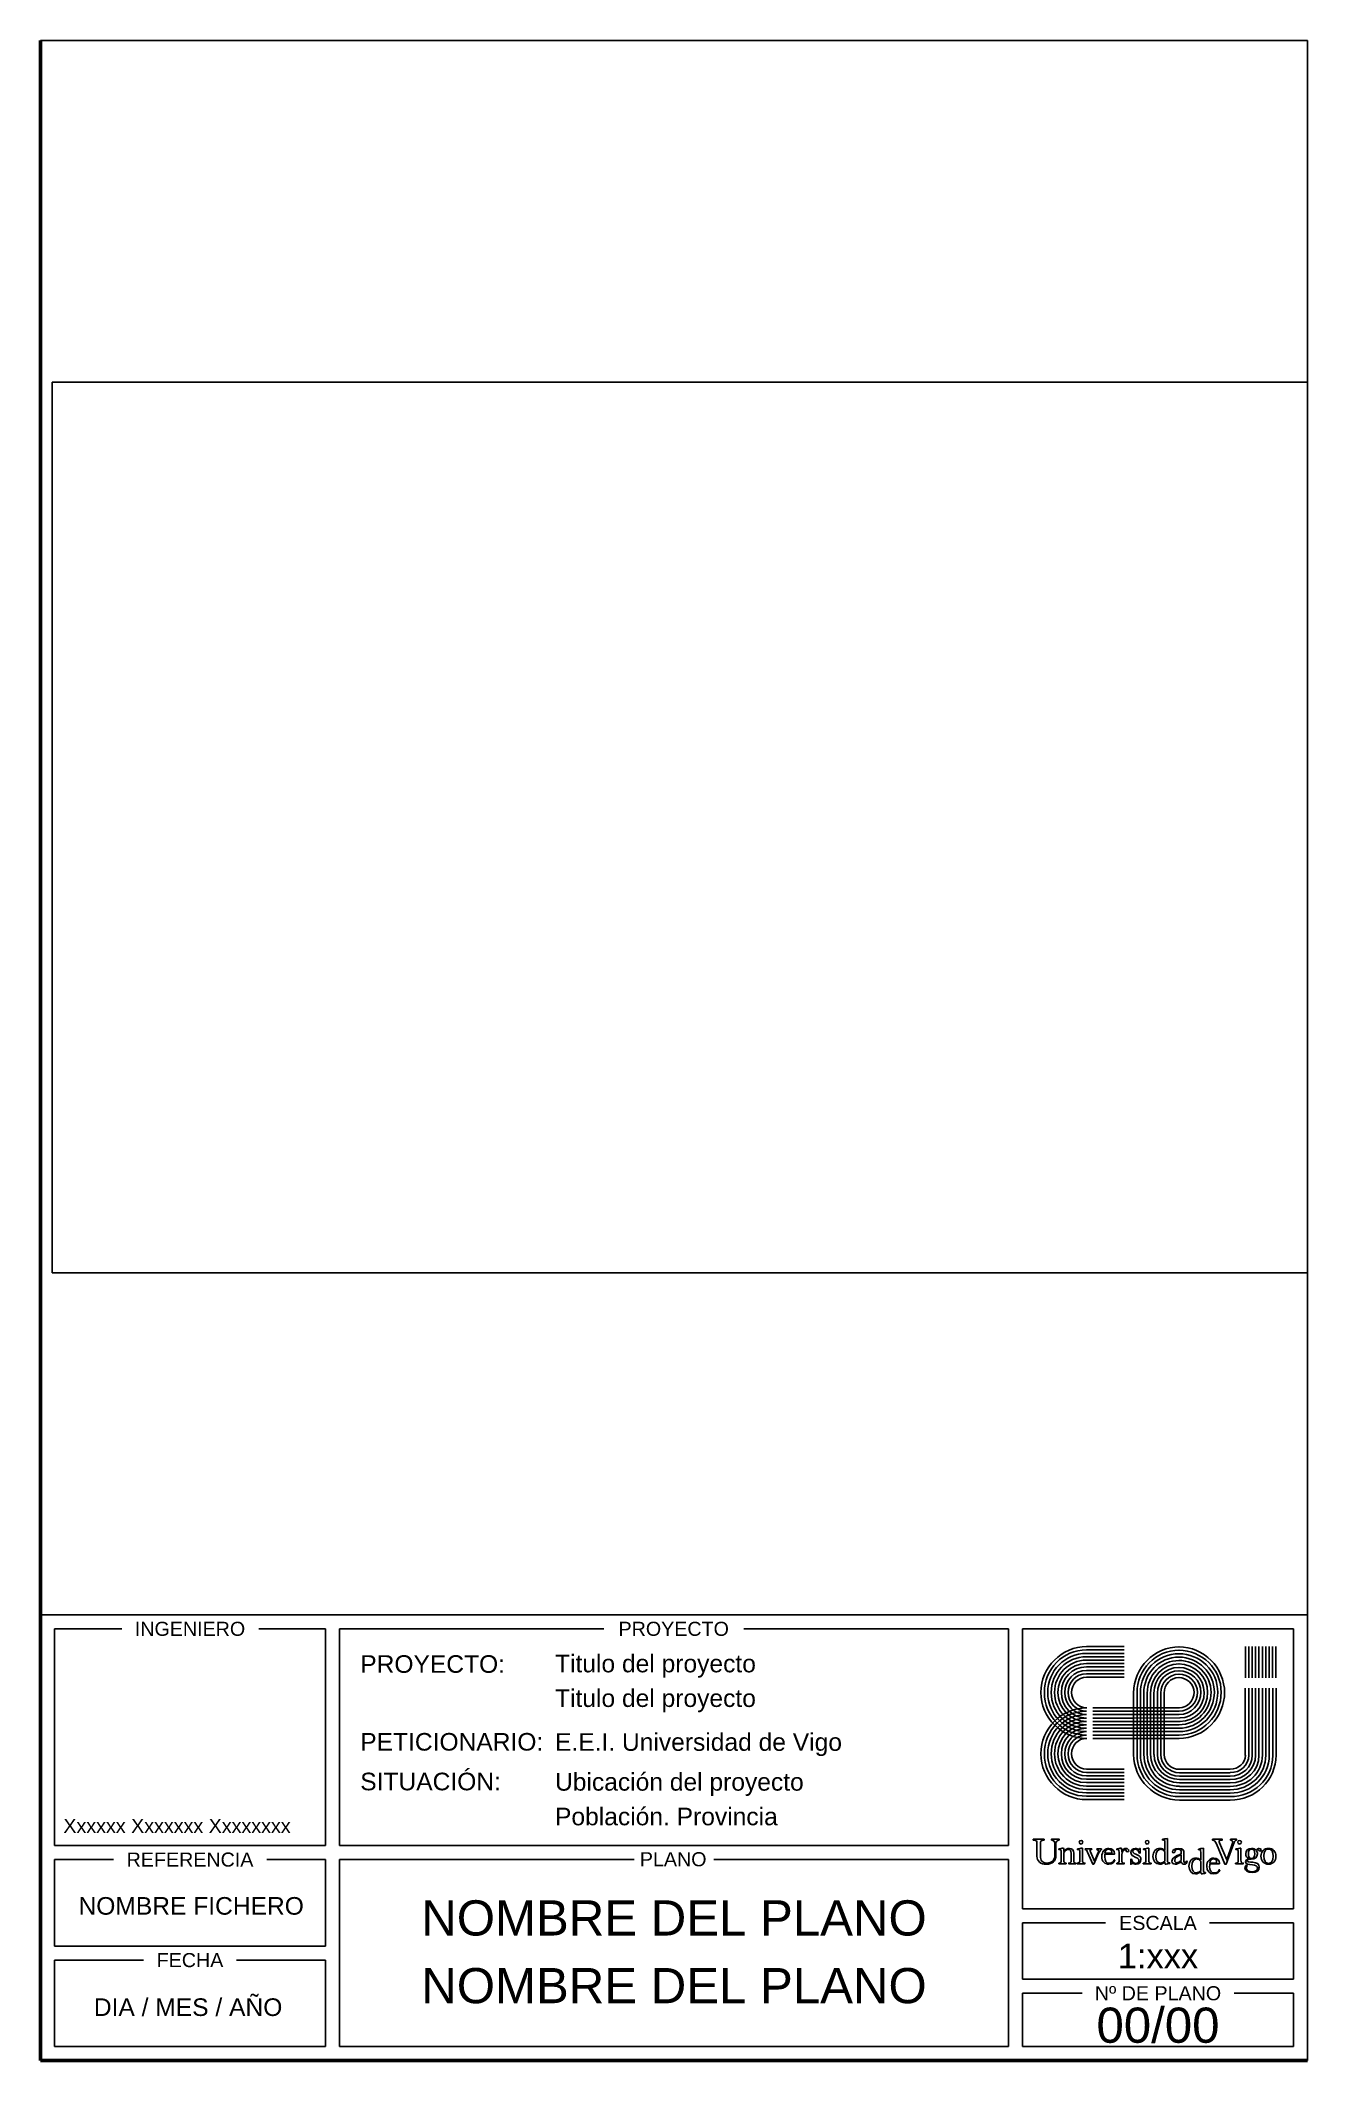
# Paper-space layout 'A4_PDF' of a CAD drawing. Header units: millimetres. Extents: x 24 to 204, y 4 to 291.
# The model-space entities are those that its viewports show. They can reach past a viewport. Long polylines and large blocks are cut down to what shows.
import ezdxf
from ezdxf.enums import TextEntityAlignment as Align

# ---------------------------------------------------------------- set-up
doc = ezdxf.new("R2010")
doc.units = ezdxf.units.MM
doc.header["$LTSCALE"] = 0.05
doc.linetypes.add('CONTINUA', pattern=[0])
for name, color, linetype, lineweight in [('Borde Formato', 7, 'Continuous', 50), ('Cajetin.Lineas', 7, 'CONTINUA', 25), ('Cajetin.Textos', 7, 'CONTINUA', 25), ('Cajetin.Titulos', 7, 'CONTINUA', 25), ('Ventana grafica 1', 7, 'Continuous', 25)]:
    doc.layers.add(name, color=color, linetype=linetype, lineweight=lineweight)
doc.styles.get("Standard").update_dxf_attribs({"font": 'arial.ttf'})
picture_1 = doc.add_image_def('image1.png', size_in_pixel=(1678, 1182))

msp = doc.modelspace()

# ---------------------------------------------------------------- pictures from other files: only their frames are drawn
at = {"layer": 'Ventana grafica 1'}
image = msp.add_image(picture_1, insert=(0, 0), size_in_units=(444.03, 312.78), dxfattribs=at)
image.dxf.flags = 7

psp = doc.layouts.new('A4_PDF')

# ---------------------------------------------------------------- linework, layer by layer
at = {"color": 7}
for points in [[(172.79, 63.02), (178.14, 63.02)], [(172.79, 62.54), (178.14, 62.54)], [(172.79, 62.05), (178.14, 62.05)], [(172.79, 61.57), (178.14, 61.57)], [(172.79, 61.09), (178.14, 61.09)], [(172.79, 60.6), (178.14, 60.6)], [(195.36, 58.57), (195.36, 63.02)], [(195.85, 58.57), (195.85, 63.02)], [(196.33, 58.57), (196.33, 63.02)], [(196.81, 58.57), (196.81, 63.02)], [(197.29, 58.57), (197.29, 63.02)], [(197.78, 58.57), (197.78, 63.02)], [(198.26, 58.57), (198.26, 63.02)], [(198.74, 58.57), (198.74, 63.02)], [(199.22, 58.57), (199.22, 63.02)], [(199.71, 58.57), (199.71, 63.02)], [(172.79, 60.12), (178.14, 60.12)], [(172.79, 59.64), (178.14, 59.64)], [(172.79, 59.15), (178.14, 59.15)], [(172.79, 58.67), (178.14, 58.67)], [(179.49, 56.55), (179.49, 47.69)], [(179.97, 56.55), (179.97, 47.69)], [(180.45, 56.55), (180.45, 47.69)], [(180.93, 56.55), (180.93, 47.69)], [(181.42, 56.55), (181.42, 47.69)], [(181.9, 56.55), (181.9, 47.69)], [(182.38, 56.55), (182.38, 47.69)], [(182.87, 56.55), (182.86, 47.69)], [(183.35, 56.55), (183.35, 47.69)], [(183.83, 56.55), (183.83, 47.69)], [(195.35, 57.12), (195.35, 47.56)], [(195.84, 57.12), (195.84, 47.56)], [(196.32, 57.12), (196.32, 47.56)], [(196.81, 57.12), (196.81, 47.56)], [(197.29, 57.12), (197.29, 47.56)], [(197.78, 57.12), (197.78, 47.56)], [(198.27, 57.12), (198.27, 47.56)], [(198.75, 57.12), (198.75, 47.56)], [(199.24, 57.12), (199.24, 47.46)], [(199.72, 57.12), (199.72, 47.56)], [(173.71, 54.32), (179.48, 54.32)], [(173.71, 53.84), (179.48, 53.84)], [(173.71, 53.35), (179.48, 53.35)], [(173.71, 52.87), (179.48, 52.87)], [(173.71, 52.39), (179.48, 52.39)], [(173.71, 51.91), (179.48, 51.91)], [(179.48, 54.33), (186, 54.33)], [(179.48, 53.84), (185.96, 53.84)], [(179.48, 53.36), (185.96, 53.36)], [(179.48, 52.87), (186.08, 52.88)], [(179.48, 52.39), (186.08, 52.39)], [(179.48, 51.91), (185.96, 51.91)], [(173.71, 51.42), (179.48, 51.42)], [(173.71, 50.93), (179.48, 50.93)], [(173.71, 50.45), (179.48, 50.45)], [(173.71, 49.97), (179.48, 49.97)], [(179.48, 51.42), (185.96, 51.42)], [(179.48, 50.93), (185.96, 50.93)], [(179.48, 50.45), (185.96, 50.45)], [(179.48, 49.97), (185.96, 49.97)], [(172.79, 45.62), (178.14, 45.62)], [(172.79, 45.14), (178.14, 45.14)], [(172.79, 44.65), (178.14, 44.65)], [(172.79, 44.17), (178.14, 44.17)], [(172.79, 43.69), (178.14, 43.69)], [(172.79, 43.2), (178.14, 43.2)], [(186, 45.58), (193.2, 45.58)], [(186, 45.1), (193.2, 45.1)], [(186, 44.61), (193.2, 44.61)], [(186, 44.13), (193.2, 44.13)], [(186, 43.65), (193.2, 43.65)], [(186, 43.16), (193.2, 43.16)], [(172.79, 42.72), (178.14, 42.72)], [(172.79, 42.24), (178.14, 42.24)], [(172.79, 41.76), (178.14, 41.76)], [(172.79, 41.27), (178.14, 41.27)], [(186, 42.67), (193.2, 42.67)], [(186, 42.19), (193.2, 42.19)], [(186, 41.71), (193.2, 41.71)], [(186, 41.22), (193.2, 41.22)], [(165.24, 35.64), (165.24, 35.51)], [(166.78, 35.51), (166.78, 35.64), (165.24, 35.64), (165.24, 35.64)], [(165.76, 35.02), (165.76, 33.23)], [(166.26, 33.29), (166.26, 35.02)], [(168.92, 35.51), (168.92, 35.64), (167.81, 35.64), (167.81, 35.51)], [(168.3, 35.02), (168.3, 33.38)], [(168.45, 33.38), (168.45, 35.02)], [(183.59, 35.64), (183.59, 35.54), (183.66, 35.54)], [(183.92, 35.2), (183.92, 34.05)], [(184.3, 32.67), (184.3, 35.77)], [(190.67, 35.64), (190.67, 35.52), (190.69, 35.52)], [(191.9, 35.52), (192.07, 35.52), (192.07, 35.64), (190.67, 35.64), (190.67, 35.64)], [(191.24, 34.99), (192.45, 32.1), (192.63, 32.1), (193.66, 34.97)], [(193.49, 34.95), (192.71, 32.71), (191.69, 35.14)], [(194.11, 35.52), (194.11, 35.64), (193.27, 35.64), (193.27, 35.52)], [(168.87, 34.28), (168.87, 34.18), (168.94, 34.18)], [(168.87, 32.27), (168.87, 32.17), (169.89, 32.17), (169.89, 32.27), (169.85, 32.27)], [(169.2, 33.83), (169.2, 32.66), (169.2, 32.5)], [(169.56, 32.66), (169.56, 33.71)], [(170.34, 32.27), (170.28, 32.27), (170.28, 32.17), (171.3, 32.17), (171.3, 32.27), (171.25, 32.27)], [(170.6, 33.69), (170.6, 32.66)], [(170.98, 32.66), (170.98, 33.66)], [(171.48, 32.27), (171.48, 32.17), (172.57, 32.17), (172.57, 32.27), (172.51, 32.27)], [(171.51, 34.28), (171.51, 34.18), (171.6, 34.18)], [(171.84, 33.83), (171.84, 32.66), (171.84, 32.5)], [(172.24, 32.66), (172.24, 34.4), (172.24, 34.4)], [(172.62, 34.28), (172.62, 34.18)], [(173.53, 34.18), (173.53, 34.28), (172.62, 34.28), (172.62, 34.28)], [(172.96, 33.8), (173.71, 32.1), (173.83, 32.1), (174.52, 33.66)], [(174.45, 33.76), (173.91, 32.53), (173.34, 33.85)], [(174.92, 34.18), (174.92, 34.28), (174.28, 34.28), (174.28, 34.18)], [(175.4, 33.55), (176.78, 33.55), (176.78, 33.55)], [(176.37, 33.66), (175.42, 33.66)], [(176.83, 32.71), (176.71, 32.71)], [(176.78, 33.55), (176.78, 33.57)], [(177.09, 34.28), (177.09, 34.18), (177.16, 34.18)], [(177.09, 32.27), (177.09, 32.17), (178.16, 32.17), (178.16, 32.27), (178.09, 32.27)], [(177.42, 33.83), (177.42, 32.66), (177.42, 32.5)], [(177.8, 32.66), (177.8, 33.5)], [(179.2, 32.81), (179.08, 32.81), (179.08, 32.1), (179.2, 32.1)], [(180.31, 33.67), (180.41, 33.67), (180.41, 34.35), (180.31, 34.35), (180.31, 34.35)], [(180.86, 32.27), (180.86, 32.17), (181.97, 32.17), (181.97, 32.27), (181.91, 32.27)], [(180.91, 34.28), (180.91, 34.18), (181, 34.18)], [(181.24, 33.83), (181.24, 32.66), (181.24, 32.5)], [(181.64, 32.66), (181.64, 34.4), (181.64, 34.4)], [(183.92, 33.88), (183.92, 32.6)], [(184.63, 32.21), (184.63, 32.29)], [(186.25, 33.8), (186.25, 33.57)], [(186.25, 33.45), (186.25, 32.62)], [(186.63, 32.55), (186.63, 33.57), (186.63, 33.57)], [(187.08, 32.53), (187.08, 32.55), (187.01, 32.55)], [(188.69, 34.26), (188.69, 34.18), (188.76, 34.18)], [(189.02, 33.81), (189.02, 32.67)], [(189.02, 32.5), (189.02, 31.22)], [(189.4, 31.29), (189.4, 34.38)], [(191.26, 32.27), (190.31, 32.27)], [(190.31, 32.17), (191.68, 32.17), (191.68, 32.17)], [(191.68, 32.17), (191.68, 32.19)], [(193.98, 32.27), (193.98, 32.17), (195.06, 32.17), (195.06, 32.27), (195.03, 32.27)], [(194.03, 34.28), (194.03, 34.18), (194.1, 34.18)], [(194.36, 33.83), (194.36, 32.66), (194.36, 32.5)], [(194.74, 32.66), (194.74, 34.4), (194.74, 34.4)], [(196.14, 32.81), (196.2, 32.81)], [(189.72, 30.82), (189.72, 30.91)], [(191.73, 31.32), (191.61, 31.32)]]:
    psp.add_lwpolyline(points, dxfattribs=at)
for points in [[(172.85, 63.02), (169.25, 63.02), (166.32, 60.1), (166.32, 56.5)], [(172.79, 62.54), (169.45, 62.54), (166.81, 59.83), (166.81, 56.5)], [(172.79, 62.05), (169.72, 62.05), (167.29, 59.57), (167.29, 56.5)], [(172.79, 61.57), (169.98, 61.57), (167.78, 59.3), (167.78, 56.5)], [(172.79, 61.09), (170.25, 61.09), (168.26, 59.03), (168.26, 56.5)], [(172.79, 60.6), (170.52, 60.6), (168.74, 58.77), (168.74, 56.5)], [(179.49, 56.42), (179.49, 60.04), (182.4, 62.98), (186, 62.98)], [(179.97, 56.42), (179.97, 59.77), (182.61, 62.49), (185.94, 62.49)], [(180.45, 56.42), (180.45, 59.51), (182.87, 62.01), (185.94, 62.01)], [(180.93, 56.42), (180.93, 59.24), (183.14, 61.52), (185.94, 61.52)], [(181.42, 56.42), (181.42, 58.97), (183.4, 61.04), (185.94, 61.04)], [(181.9, 56.42), (181.9, 58.7), (183.67, 60.55), (185.94, 60.55)], [(185.89, 62.98), (189.49, 62.98), (192.41, 60.04), (192.41, 56.42)], [(185.89, 62.49), (189.23, 62.49), (191.93, 59.84), (191.93, 56.49)], [(185.89, 62.01), (188.96, 62.01), (191.44, 59.57), (191.44, 56.49)], [(185.89, 61.52), (188.69, 61.52), (190.96, 59.31), (190.96, 56.49)], [(185.89, 61.04), (188.42, 61.04), (190.48, 59.04), (190.48, 56.49)], [(185.89, 60.55), (188.16, 60.55), (190, 58.77), (190, 56.49)], [(172.79, 60.12), (170.78, 60.12), (169.23, 58.5), (169.23, 56.5)], [(172.79, 59.64), (171.05, 59.64), (169.71, 58.23), (169.71, 56.5)], [(172.79, 59.15), (171.32, 59.15), (170.2, 57.96), (170.2, 56.5)], [(172.79, 58.67), (171.58, 58.67), (170.68, 57.7), (170.68, 56.5)], [(182.38, 56.42), (182.38, 58.44), (183.94, 60.06), (185.94, 60.06)], [(182.86, 56.42), (182.86, 58.16), (184.2, 59.58), (185.94, 59.58)], [(183.35, 56.42), (183.35, 57.89), (184.47, 59.09), (185.94, 59.09)], [(183.83, 56.42), (183.83, 57.63), (184.74, 58.61), (185.94, 58.61)], [(185.89, 60.06), (187.89, 60.06), (189.51, 58.5), (189.51, 56.49)], [(185.89, 59.58), (187.63, 59.58), (189.03, 58.23), (189.03, 56.49)], [(185.89, 59.09), (187.36, 59.09), (188.55, 57.96), (188.55, 56.49)], [(185.89, 58.61), (187.09, 58.61), (188.07, 57.69), (188.07, 56.49)], [(166.32, 56.5), (166.32, 52.89), (169.25, 49.97), (172.85, 49.97)], [(166.81, 56.5), (166.81, 53.16), (169.45, 50.45), (172.79, 50.45)], [(167.29, 56.5), (167.29, 53.43), (169.72, 50.93), (172.79, 50.93)], [(167.78, 56.5), (167.78, 53.69), (169.98, 51.42), (172.79, 51.42)], [(168.26, 56.5), (168.26, 53.96), (170.25, 51.91), (172.79, 51.91)], [(168.74, 56.5), (168.74, 54.23), (170.52, 52.39), (172.79, 52.39)], [(169.23, 56.5), (169.23, 54.49), (170.78, 52.87), (172.79, 52.87)], [(169.71, 56.5), (169.71, 54.76), (171.05, 53.35), (172.79, 53.35)], [(170.2, 56.5), (170.2, 55.03), (171.32, 53.84), (172.79, 53.84)], [(170.68, 56.5), (170.68, 55.29), (171.58, 54.32), (172.79, 54.32)], [(190.48, 56.53), (190.48, 53.98), (188.46, 51.91), (185.92, 51.91)], [(190.96, 56.53), (190.96, 53.72), (188.72, 51.42), (185.92, 51.42)], [(191.44, 56.53), (191.44, 53.45), (188.98, 50.93), (185.92, 50.93)], [(192.41, 56.55), (192.41, 52.95), (189.5, 50), (185.93, 49.97)], [(189.03, 56.55), (189.03, 54.8), (187.66, 53.36), (185.93, 53.36)], [(191.93, 56.53), (191.93, 53.18), (189.26, 50.45), (185.93, 50.45)], [(188.07, 56.55), (188.07, 55.34), (187.16, 54.33), (185.96, 54.33)], [(188.55, 56.55), (188.55, 55.07), (187.43, 53.84), (185.96, 53.84)], [(190, 56.53), (190, 54.25), (188.31, 52.39), (186.05, 52.39)], [(189.51, 56.49), (189.51, 54.48), (188.02, 52.88), (186.05, 52.88)], [(172.85, 54.32), (169.25, 54.32), (166.32, 51.4), (166.32, 47.79)], [(172.79, 53.84), (169.45, 53.84), (166.81, 51.13), (166.81, 47.79)], [(172.79, 53.36), (169.72, 53.36), (167.29, 50.86), (167.29, 47.79)], [(172.79, 52.87), (169.98, 52.87), (167.78, 50.6), (167.78, 47.79)], [(172.79, 52.38), (170.25, 52.38), (168.26, 50.33), (168.26, 47.79)], [(172.79, 51.91), (170.52, 51.91), (168.74, 50.06), (168.74, 47.79)], [(172.79, 51.42), (170.78, 51.42), (169.23, 49.8), (169.23, 47.79)], [(172.79, 50.93), (171.05, 50.93), (169.71, 49.53), (169.71, 47.79)], [(172.79, 50.45), (171.32, 50.45), (170.2, 49.26), (170.2, 47.79)], [(172.79, 49.97), (171.58, 49.97), (170.68, 49), (170.68, 47.79)], [(166.32, 47.79), (166.32, 44.19), (169.25, 41.27), (172.85, 41.27)], [(166.81, 47.79), (166.81, 44.46), (169.45, 41.76), (172.79, 41.76)], [(167.29, 47.79), (167.29, 44.73), (169.72, 42.24), (172.79, 42.24)], [(167.78, 47.79), (167.78, 44.99), (169.98, 42.72), (172.79, 42.72)], [(168.26, 47.79), (168.26, 45.26), (170.25, 43.2), (172.79, 43.2)], [(168.74, 47.79), (168.74, 45.53), (170.52, 43.69), (172.79, 43.69)], [(169.23, 47.79), (169.23, 45.79), (170.78, 44.17), (172.79, 44.17)], [(169.71, 47.79), (169.71, 46.06), (171.05, 44.65), (172.79, 44.65)], [(170.2, 47.79), (170.2, 46.33), (171.32, 45.14), (172.79, 45.14)], [(170.68, 47.79), (170.68, 46.6), (171.58, 45.62), (172.79, 45.62)], [(186, 41.22), (182.43, 41.22), (179.52, 44.12), (179.48, 47.7)], [(186, 41.71), (182.67, 41.71), (179.97, 44.36), (179.97, 47.72)], [(186, 42.2), (182.94, 42.2), (180.45, 44.63), (180.45, 47.72)], [(186, 42.68), (183.2, 42.68), (180.94, 44.9), (180.94, 47.72)], [(186, 43.17), (183.47, 43.17), (181.42, 45.17), (181.42, 47.72)], [(186, 43.66), (183.74, 43.66), (181.9, 45.44), (181.9, 47.72)], [(185.99, 44.14), (184, 44.14), (182.39, 45.69), (182.39, 47.69)], [(186, 44.61), (184.27, 44.61), (182.87, 45.96), (182.87, 47.7)], [(186, 45.1), (184.54, 45.1), (183.35, 46.23), (183.35, 47.7)], [(186, 45.58), (184.81, 45.58), (183.83, 46.5), (183.83, 47.7)], [(193.19, 45.59), (194.4, 45.59), (195.36, 46.41), (195.36, 47.61)], [(193.19, 41.22), (196.81, 41.22), (199.72, 44), (199.72, 47.61)], [(193.19, 45.11), (194.67, 45.11), (195.84, 46.14), (195.84, 47.61)], [(193.19, 44.62), (194.93, 44.62), (196.33, 45.88), (196.33, 47.61)], [(193.19, 44.13), (195.2, 44.13), (196.81, 45.61), (196.81, 47.61)], [(193.19, 43.65), (195.47, 43.65), (197.29, 45.34), (197.29, 47.61)], [(193.19, 43.16), (195.74, 43.16), (197.78, 45.08), (197.78, 47.61)], [(193.19, 42.68), (196.01, 42.68), (198.27, 44.81), (198.27, 47.61)], [(193.19, 42.19), (196.27, 42.19), (198.75, 44.54), (198.75, 47.61)], [(193.19, 41.71), (196.54, 41.71), (199.24, 44.19), (199.24, 47.54)], [(165.24, 35.51), (165.72, 35.51), (165.76, 35.4), (165.76, 35.02)], [(166.26, 35.02), (166.26, 35.39), (166.28, 35.51), (166.78, 35.51)], [(167.81, 35.51), (168.16, 35.51), (168.3, 35.37), (168.3, 35.02)], [(168.45, 35.02), (168.45, 35.32), (168.63, 35.49), (168.92, 35.51)], [(172.03, 35.49), (171.87, 35.49), (171.77, 35.39), (171.77, 35.23)], [(171.77, 35.23), (171.77, 35.09), (171.89, 34.97), (172.03, 34.97)], [(172.27, 35.23), (172.27, 35.39), (172.17, 35.49), (172.03, 35.49)], [(172.03, 34.97), (172.17, 34.97), (172.27, 35.09), (172.27, 35.23)], [(181.41, 35.49), (181.27, 35.49), (181.17, 35.39), (181.17, 35.23)], [(181.17, 35.23), (181.17, 35.09), (181.27, 34.97), (181.41, 34.97)], [(181.67, 35.23), (181.67, 35.39), (181.57, 35.49), (181.41, 35.49)], [(181.41, 34.97), (181.55, 34.97), (181.67, 35.09), (181.67, 35.23)], [(184.3, 35.77), (184.06, 35.71), (183.83, 35.66), (183.59, 35.64)], [(183.66, 35.54), (183.88, 35.54), (183.92, 35.47), (183.92, 35.2)], [(190.69, 35.52), (191.04, 35.52), (191.09, 35.33), (191.24, 34.99)], [(191.64, 35.33), (191.64, 35.45), (191.73, 35.52), (191.9, 35.52)], [(191.69, 35.14), (191.66, 35.23), (191.64, 35.3), (191.64, 35.33)], [(193.27, 35.52), (193.47, 35.51), (193.56, 35.39), (193.56, 35.21)], [(193.56, 35.21), (193.56, 35.14), (193.54, 35.06), (193.49, 34.95)], [(193.66, 34.97), (193.78, 35.28), (193.87, 35.47), (194.11, 35.52)], [(194.53, 35.49), (194.39, 35.49), (194.27, 35.39), (194.27, 35.23)], [(194.27, 35.23), (194.27, 35.09), (194.39, 34.97), (194.53, 34.97)], [(194.79, 35.23), (194.79, 35.39), (194.67, 35.49), (194.53, 35.49)], [(194.53, 34.97), (194.67, 34.97), (194.79, 35.09), (194.79, 35.23)], [(165.76, 33.23), (165.76, 32.52), (166.24, 32.1), (167.09, 32.1)], [(166.45, 32.53), (166.29, 32.71), (166.26, 32.93), (166.26, 33.29)], [(167.17, 32.27), (166.85, 32.27), (166.59, 32.4), (166.45, 32.53)], [(167.09, 32.1), (167.99, 32.1), (168.45, 32.53), (168.45, 33.38)], [(168.3, 33.38), (168.3, 32.64), (167.85, 32.27), (167.17, 32.27)], [(169.52, 34.4), (169.3, 34.35), (169.09, 34.3), (168.87, 34.28)], [(168.94, 32.27), (168.9, 32.27), (168.88, 32.27), (168.87, 32.27)], [(168.94, 34.18), (169.14, 34.18), (169.2, 34.12), (169.2, 33.83)], [(169.2, 32.5), (169.2, 32.38), (169.09, 32.27), (168.94, 32.27)], [(169.58, 34.02), (169.58, 34.16), (169.54, 34.3), (169.52, 34.4)], [(170.37, 34.35), (170.06, 34.35), (169.78, 34.19), (169.56, 33.92)], [(169.56, 33.71), (169.56, 33.8), (169.85, 34.18), (170.23, 34.18)], [(169.56, 33.92), (169.56, 33.95), (169.58, 33.99), (169.58, 34.02)], [(169.85, 32.27), (169.59, 32.27), (169.56, 32.4), (169.56, 32.66)], [(170.23, 34.18), (170.53, 34.18), (170.6, 34.02), (170.6, 33.69)], [(170.6, 32.66), (170.6, 32.4), (170.58, 32.27), (170.34, 32.27)], [(170.98, 33.66), (170.98, 34.12), (170.77, 34.35), (170.37, 34.35)], [(171.25, 32.27), (170.99, 32.27), (170.98, 32.4), (170.98, 32.66)], [(171.56, 32.27), (171.53, 32.27), (171.51, 32.27), (171.48, 32.27)], [(172.24, 34.4), (171.99, 34.35), (171.77, 34.3), (171.51, 34.28)], [(171.84, 32.5), (171.84, 32.36), (171.74, 32.27), (171.56, 32.27)], [(171.6, 34.18), (171.8, 34.18), (171.84, 34.12), (171.84, 33.83)], [(172.51, 32.27), (172.25, 32.27), (172.24, 32.4), (172.24, 32.66)], [(172.62, 34.18), (172.79, 34.14), (172.88, 34), (172.88, 33.97)], [(172.88, 33.97), (172.88, 33.95), (172.91, 33.9), (172.96, 33.8)], [(173.27, 34.02), (173.27, 34.12), (173.36, 34.18), (173.53, 34.18)], [(173.34, 33.85), (173.31, 33.93), (173.27, 33.99), (173.27, 34.02)], [(174.28, 34.18), (174.43, 34.14), (174.5, 34.09), (174.5, 33.95)], [(174.5, 33.95), (174.5, 33.92), (174.48, 33.85), (174.45, 33.76)], [(174.52, 33.66), (174.66, 33.97), (174.76, 34.12), (174.92, 34.18)], [(175.97, 34.35), (175.4, 34.35), (174.97, 33.88), (174.97, 33.19)], [(174.97, 33.19), (174.97, 32.53), (175.38, 32.1), (175.99, 32.1)], [(175.4, 33.17), (175.4, 33.29), (175.4, 33.42), (175.4, 33.55)], [(176.06, 32.24), (175.57, 32.24), (175.4, 32.55), (175.4, 33.17)], [(175.42, 33.66), (175.45, 34.05), (175.62, 34.23), (175.93, 34.23)], [(175.93, 34.23), (176.21, 34.23), (176.37, 34.09), (176.37, 33.81)], [(176.78, 33.57), (176.78, 34.05), (176.45, 34.35), (175.97, 34.35)], [(175.99, 32.1), (176.45, 32.1), (176.78, 32.36), (176.83, 32.71)], [(176.71, 32.71), (176.64, 32.43), (176.38, 32.24), (176.06, 32.24)], [(176.37, 33.81), (176.37, 33.8), (176.37, 33.74), (176.37, 33.66)], [(177.75, 34.4), (177.54, 34.35), (177.32, 34.3), (177.09, 34.28)], [(177.16, 32.27), (177.13, 32.27), (177.11, 32.27), (177.09, 32.27)], [(177.16, 34.18), (177.37, 34.18), (177.42, 34.12), (177.42, 33.83)], [(177.42, 32.5), (177.42, 32.38), (177.32, 32.27), (177.16, 32.27)], [(177.8, 34.02), (177.8, 34.16), (177.78, 34.3), (177.75, 34.4)], [(178.42, 34.35), (178.18, 34.35), (177.92, 34.18), (177.8, 33.85)], [(177.8, 33.5), (177.8, 33.81), (178.08, 34.18), (178.28, 34.18)], [(177.8, 33.85), (177.8, 33.92), (177.8, 33.97), (177.8, 34.02)], [(178.09, 32.27), (177.82, 32.27), (177.8, 32.4), (177.8, 32.66)], [(178.28, 34.18), (178.37, 34.18), (178.42, 34.12), (178.44, 34.02)], [(178.79, 34.05), (178.79, 34.21), (178.63, 34.35), (178.42, 34.35)], [(178.44, 34.02), (178.46, 33.92), (178.51, 33.86), (178.61, 33.86)], [(178.61, 33.86), (178.72, 33.86), (178.79, 33.95), (178.79, 34.05)], [(179.7, 34.35), (179.34, 34.35), (179.1, 34.11), (179.1, 33.78)], [(179.1, 33.78), (179.1, 33.57), (179.22, 33.38), (179.46, 33.24)], [(179.84, 32.22), (179.51, 32.22), (179.3, 32.41), (179.2, 32.81)], [(179.2, 32.1), (179.22, 32.19), (179.25, 32.26), (179.3, 32.33)], [(179.3, 32.33), (179.48, 32.15), (179.63, 32.1), (179.86, 32.1)], [(179.37, 33.93), (179.37, 34.11), (179.51, 34.23), (179.74, 34.23)], [(180.08, 33.4), (179.7, 33.59), (179.37, 33.64), (179.37, 33.93)], [(179.46, 33.24), (179.67, 33.1), (179.91, 33.05), (180.08, 32.9)], [(180.2, 34.14), (180.05, 34.3), (179.91, 34.35), (179.7, 34.35)], [(179.74, 34.23), (180, 34.23), (180.17, 34.05), (180.31, 33.67)], [(180.25, 32.59), (180.25, 32.38), (180.1, 32.22), (179.84, 32.22)], [(179.86, 32.1), (180.27, 32.1), (180.53, 32.36), (180.53, 32.78)], [(180.53, 32.78), (180.53, 33.04), (180.38, 33.24), (180.08, 33.4)], [(180.08, 32.9), (180.2, 32.79), (180.25, 32.72), (180.25, 32.59)], [(180.31, 34.35), (180.29, 34.28), (180.25, 34.21), (180.2, 34.14)], [(180.95, 32.27), (180.93, 32.27), (180.89, 32.27), (180.86, 32.27)], [(181.64, 34.4), (181.4, 34.35), (181.15, 34.3), (180.91, 34.28)], [(181.24, 32.5), (181.24, 32.36), (181.14, 32.27), (180.95, 32.27)], [(181, 34.18), (181.21, 34.18), (181.24, 34.12), (181.24, 33.83)], [(181.91, 32.27), (181.65, 32.27), (181.64, 32.4), (181.64, 32.66)], [(183.24, 34.35), (182.66, 34.35), (182.24, 33.9), (182.24, 33.21)], [(182.24, 33.21), (182.24, 32.55), (182.62, 32.1), (183.18, 32.1)], [(182.66, 33.19), (182.66, 33.85), (182.95, 34.23), (183.33, 34.23)], [(183.3, 32.26), (182.93, 32.26), (182.66, 32.59), (182.66, 33.19)], [(183.18, 32.1), (183.47, 32.1), (183.71, 32.22), (183.92, 32.45)], [(183.92, 34.05), (183.69, 34.26), (183.5, 34.35), (183.24, 34.35)], [(183.92, 32.6), (183.75, 32.38), (183.54, 32.26), (183.3, 32.26)], [(183.33, 34.23), (183.54, 34.23), (183.73, 34.11), (183.92, 33.88)], [(183.92, 32.45), (183.92, 32.34), (183.94, 32.22), (183.97, 32.1)], [(183.97, 32.1), (184.16, 32.14), (184.38, 32.17), (184.63, 32.21)], [(184.56, 32.29), (184.37, 32.29), (184.3, 32.4), (184.3, 32.67)], [(184.63, 32.29), (184.59, 32.29), (184.57, 32.29), (184.56, 32.29)], [(186.25, 33.57), (185.35, 33.21), (184.92, 32.95), (184.92, 32.53)], [(184.92, 32.53), (184.92, 32.27), (185.09, 32.1), (185.37, 32.1)], [(185.87, 34.35), (185.3, 34.35), (185.01, 34.09), (185.01, 33.88)], [(185.01, 33.88), (185.01, 33.78), (185.08, 33.71), (185.16, 33.71)], [(185.16, 33.71), (185.35, 33.71), (185.35, 33.9), (185.39, 34)], [(185.34, 32.64), (185.34, 33.02), (185.63, 33.23), (186.25, 33.45)], [(185.63, 32.31), (185.44, 32.31), (185.34, 32.43), (185.34, 32.64)], [(185.37, 32.1), (185.63, 32.1), (185.92, 32.22), (186.25, 32.46)], [(185.39, 34), (185.42, 34.16), (185.59, 34.23), (185.82, 34.23)], [(186.25, 32.62), (185.99, 32.41), (185.78, 32.31), (185.63, 32.31)], [(185.82, 34.23), (186.13, 34.23), (186.25, 34.11), (186.25, 33.8)], [(186.63, 33.57), (186.63, 34.05), (186.56, 34.35), (185.87, 34.35)], [(186.25, 32.46), (186.3, 32.22), (186.44, 32.1), (186.67, 32.1)], [(186.79, 32.31), (186.67, 32.31), (186.63, 32.4), (186.63, 32.55)], [(186.67, 32.1), (186.92, 32.1), (187.08, 32.26), (187.08, 32.53)], [(187.01, 32.55), (186.96, 32.4), (186.89, 32.31), (186.79, 32.31)], [(188.36, 32.97), (187.75, 32.97), (187.34, 32.52), (187.34, 31.83)], [(187.34, 31.83), (187.34, 31.17), (187.74, 30.72), (188.27, 30.72)], [(187.77, 31.81), (187.77, 32.48), (188.07, 32.85), (188.43, 32.85)], [(188.41, 30.88), (188.03, 30.88), (187.77, 31.2), (187.77, 31.81)], [(189.02, 32.67), (188.79, 32.88), (188.6, 32.97), (188.36, 32.97)], [(188.43, 32.85), (188.64, 32.85), (188.84, 32.72), (189.02, 32.5)], [(189.4, 34.38), (189.17, 34.33), (188.93, 34.28), (188.69, 34.26)], [(188.76, 34.18), (188.98, 34.18), (189.02, 34.09), (189.02, 33.81)], [(190.88, 32.97), (190.29, 32.97), (189.88, 32.5), (189.88, 31.81)], [(189.88, 31.81), (189.88, 31.15), (190.28, 30.72), (190.88, 30.72)], [(190.29, 31.79), (190.29, 31.91), (190.31, 32.05), (190.31, 32.17)], [(190.95, 30.86), (190.47, 30.86), (190.29, 31.17), (190.29, 31.79)], [(190.31, 32.27), (190.36, 32.67), (190.54, 32.86), (190.85, 32.86)], [(190.85, 32.86), (191.11, 32.86), (191.28, 32.71), (191.28, 32.43)], [(191.68, 32.19), (191.68, 32.67), (191.35, 32.97), (190.88, 32.97)], [(191.28, 32.43), (191.28, 32.41), (191.28, 32.36), (191.26, 32.27)], [(194.06, 32.27), (194.04, 32.27), (194.01, 32.27), (193.98, 32.27)], [(194.74, 34.4), (194.51, 34.35), (194.27, 34.3), (194.03, 34.28)], [(194.36, 32.5), (194.36, 32.36), (194.25, 32.27), (194.06, 32.27)], [(194.1, 34.18), (194.32, 34.18), (194.36, 34.12), (194.36, 33.83)], [(195.03, 32.27), (194.75, 32.27), (194.74, 32.4), (194.74, 32.66)], [(195.55, 31.95), (195.41, 31.95), (195.29, 31.79), (195.29, 31.57)], [(195.84, 32.86), (195.55, 32.81), (195.39, 32.64), (195.39, 32.43)], [(195.39, 32.43), (195.39, 32.07), (195.81, 32.05), (196.38, 32)], [(196.24, 34.35), (195.74, 34.35), (195.41, 34.02), (195.41, 33.57)], [(195.41, 33.57), (195.41, 33.26), (195.55, 33.05), (195.84, 32.86)], [(195.5, 31.53), (195.5, 31.65), (195.55, 31.77), (195.65, 31.86)], [(195.65, 31.86), (195.63, 31.93), (195.6, 31.95), (195.55, 31.95)], [(195.63, 32.6), (195.63, 32.72), (195.81, 32.81), (196.14, 32.81)], [(196.41, 32.38), (195.89, 32.43), (195.63, 32.4), (195.63, 32.6)], [(195.79, 33.57), (195.79, 34.02), (195.89, 34.24), (196.24, 34.24)], [(196.22, 32.91), (195.91, 32.91), (195.79, 33.12), (195.79, 33.57)], [(196.2, 32.81), (196.74, 32.81), (197.07, 33.1), (197.07, 33.57)], [(196.69, 33.57), (196.69, 33.12), (196.53, 32.91), (196.22, 32.91)], [(196.88, 34.11), (196.71, 34.26), (196.5, 34.35), (196.24, 34.35)], [(196.24, 34.24), (196.58, 34.24), (196.69, 34.02), (196.69, 33.57)], [(196.33, 30.91), (196.98, 30.91), (197.34, 31.22), (197.34, 31.69)], [(196.38, 32), (196.84, 31.96), (197.07, 31.83), (197.07, 31.57)], [(197.34, 31.69), (197.34, 32.14), (197.03, 32.33), (196.41, 32.38)], [(197.33, 34.35), (197.19, 34.35), (197.07, 34.26), (196.88, 34.11)], [(196.95, 34.02), (197.07, 34.12), (197.15, 34.16), (197.21, 34.16)], [(197.07, 33.57), (197.07, 33.74), (197.03, 33.86), (196.95, 34.02)], [(197.21, 34.16), (197.28, 34.16), (197.28, 33.95), (197.43, 33.95)], [(197.59, 34.12), (197.59, 34.24), (197.48, 34.35), (197.33, 34.35)], [(197.43, 33.95), (197.52, 33.95), (197.59, 34.02), (197.59, 34.12)], [(198.64, 34.35), (198.02, 34.35), (197.57, 33.9), (197.57, 33.24)], [(197.57, 33.24), (197.57, 32.55), (198.02, 32.1), (198.64, 32.1)], [(198, 33.29), (198, 33.93), (198.19, 34.24), (198.66, 34.24)], [(198.66, 32.21), (198.21, 32.21), (198, 32.57), (198, 33.29)], [(199.71, 33.23), (199.71, 33.9), (199.28, 34.35), (198.64, 34.35)], [(198.64, 32.1), (199.28, 32.1), (199.71, 32.55), (199.71, 33.23)], [(198.66, 34.24), (199.12, 34.24), (199.3, 33.9), (199.3, 33.23)], [(199.3, 33.23), (199.3, 32.55), (199.07, 32.21), (198.66, 32.21)], [(188.27, 30.72), (188.57, 30.72), (188.81, 30.84), (189.02, 31.07)], [(189.02, 31.22), (188.84, 31), (188.64, 30.88), (188.41, 30.88)], [(189.02, 31.07), (189.02, 30.96), (189.03, 30.84), (189.07, 30.72)], [(189.07, 30.72), (189.26, 30.75), (189.48, 30.79), (189.72, 30.82)], [(189.66, 30.91), (189.46, 30.91), (189.4, 31.01), (189.4, 31.29)], [(189.72, 30.91), (189.69, 30.91), (189.67, 30.91), (189.66, 30.91)], [(190.88, 30.72), (191.35, 30.72), (191.68, 30.98), (191.73, 31.32)], [(191.61, 31.32), (191.54, 31.05), (191.3, 30.86), (190.95, 30.86)], [(195.29, 31.57), (195.29, 31.19), (195.65, 30.91), (196.33, 30.91)], [(196.33, 31.01), (195.81, 31.01), (195.5, 31.24), (195.5, 31.53)], [(197.07, 31.57), (197.07, 31.24), (196.76, 31.01), (196.33, 31.01)]]:
    psp.add_open_spline(points, degree=3, dxfattribs=at)
at = {"layer": 'Borde Formato'}
for q in [(24.2, 291.2), (204.2, 4.2)]:
    psp.add_line((24.2, 4.2), q, dxfattribs=at)
at = {"layer": 'Cajetin.Lineas'}
for p, q in [((24.2, 67.54), (204.2, 67.54)), ((26.2, 34.76), (26.2, 65.54)), ((26.2, 65.54), (35.78, 65.54)), ((55.22, 65.54), (64.7, 65.54)), ((64.7, 34.76), (64.7, 65.54)), ((66.7, 65.54), (104.25, 65.54)), ((66.7, 34.76), (66.7, 65.54)), ((124.13, 65.54), (161.7, 65.54)), ((161.7, 34.76), (161.7, 65.54)), ((163.7, 65.54), (202.2, 65.54)), ((26.2, 34.76), (64.7, 34.76)), ((66.7, 34.76), (161.7, 34.76)), ((26.2, 20.48), (26.2, 32.76)), ((26.2, 32.76), (34.58, 32.76)), ((56.35, 32.76), (64.7, 32.76)), ((64.7, 20.48), (64.7, 32.76)), ((66.7, 32.76), (108.52, 32.76)), ((66.7, 6.2), (66.7, 32.76)), ((119.88, 32.76), (161.7, 32.76)), ((161.7, 6.2), (161.7, 32.76)), ((163.7, 25.76), (202.2, 25.76)), ((163.7, 15.77), (163.7, 23.76)), ((163.7, 23.76), (175.5, 23.76)), ((190.25, 23.76), (202.2, 23.76)), ((202.2, 15.77), (202.2, 23.76)), ((26.2, 20.48), (64.7, 20.48)), ((26.2, 6.2), (26.2, 18.48)), ((26.2, 18.48), (38.84, 18.48)), ((52.04, 18.48), (64.7, 18.48)), ((64.7, 6.2), (64.7, 18.48)), ((163.7, 15.77), (202.2, 15.77)), ((163.7, 6.2), (163.7, 13.77)), ((163.7, 13.77), (172.2, 13.77)), ((193.78, 13.77), (202.2, 13.77)), ((202.2, 6.2), (202.2, 13.77)), ((26.2, 6.2), (64.7, 6.2)), ((66.7, 6.2), (161.7, 6.2)), ((163.7, 6.2), (202.2, 6.2))]:
    psp.add_line(p, q, dxfattribs=at)
at = {"layer": 'Ventana grafica 1'}
for p, q in [((24.2, 291.2), (204.2, 291.2)), ((204.2, 67.54), (204.2, 291.2)), ((204.2, 67.54), (204.2, 4.2)), ((163.7, 65.54), (163.7, 25.76)), ((202.2, 65.54), (202.2, 25.76))]:
    psp.add_line(p, q, dxfattribs=at)

# ---------------------------------------------------------------- texts
at = {"layer": 'Cajetin.Textos'}
for s, height, p in [('PROYECTO:', 2.5, (69.63, 59.29)), ('Titulo del proyecto', 2.5, (97.3, 59.36)), ('Titulo del proyecto', 2.5, (97.3, 54.44)), ('PETICIONARIO:', 2.5, (69.63, 48.24)), ('E.E.I. Universidad de Vigo', 2.5, (97.3, 48.21)), ('SITUACIÓN:', 2.5, (69.63, 42.6)), ('Ubicación del proyecto', 2.5, (97.3, 42.55)), ('Población. Provincia', 2.5, (97.3, 37.63)), ('Xxxxxx Xxxxxxx Xxxxxxxx', 2, (27.46, 36.54)), ('NOMBRE FICHERO', 2.5, (29.61, 24.93)), ('DIA / MES / AÑO', 2.5, (31.79, 10.54))]:
    psp.add_text(s, height=height, dxfattribs=at).set_placement(p)
for s, height, p in [('NOMBRE DEL PLANO', 5, (114.2, 21.97)), ('1:xxx', 3.5, (182.95, 17.31)), ('NOMBRE DEL PLANO', 5, (114.2, 12.35)), ('00/00', 5, (182.95, 6.73))]:
    psp.add_text(s, height=height, dxfattribs=at).set_placement(p, align=Align.CENTER)
at = {"layer": 'Cajetin.Titulos'}
for s, p in [('INGENIERO', (45.45, 65.54)), ('PROYECTO', (114.16, 65.54)), ('REFERENCIA', (45.45, 32.76)), ('PLANO', (114.08, 32.81)), ('ESCALA', (182.95, 23.76)), ('FECHA', (45.45, 18.48)), ('Nº DE PLANO', (182.95, 13.77))]:
    psp.add_text(s, height=2, dxfattribs=at).set_placement(p, align=Align.MIDDLE_CENTER)

# ---------------------------------------------------------------- viewports
at = {"layer": 'Ventana grafica 1'}
psp.add_viewport(center=(114.2, 179.37), size=(180, 223.665), view_center_point=(218.44, 156.39), view_height=552.988, dxfattribs=at)

doc.saveas('drawing.dxf')
